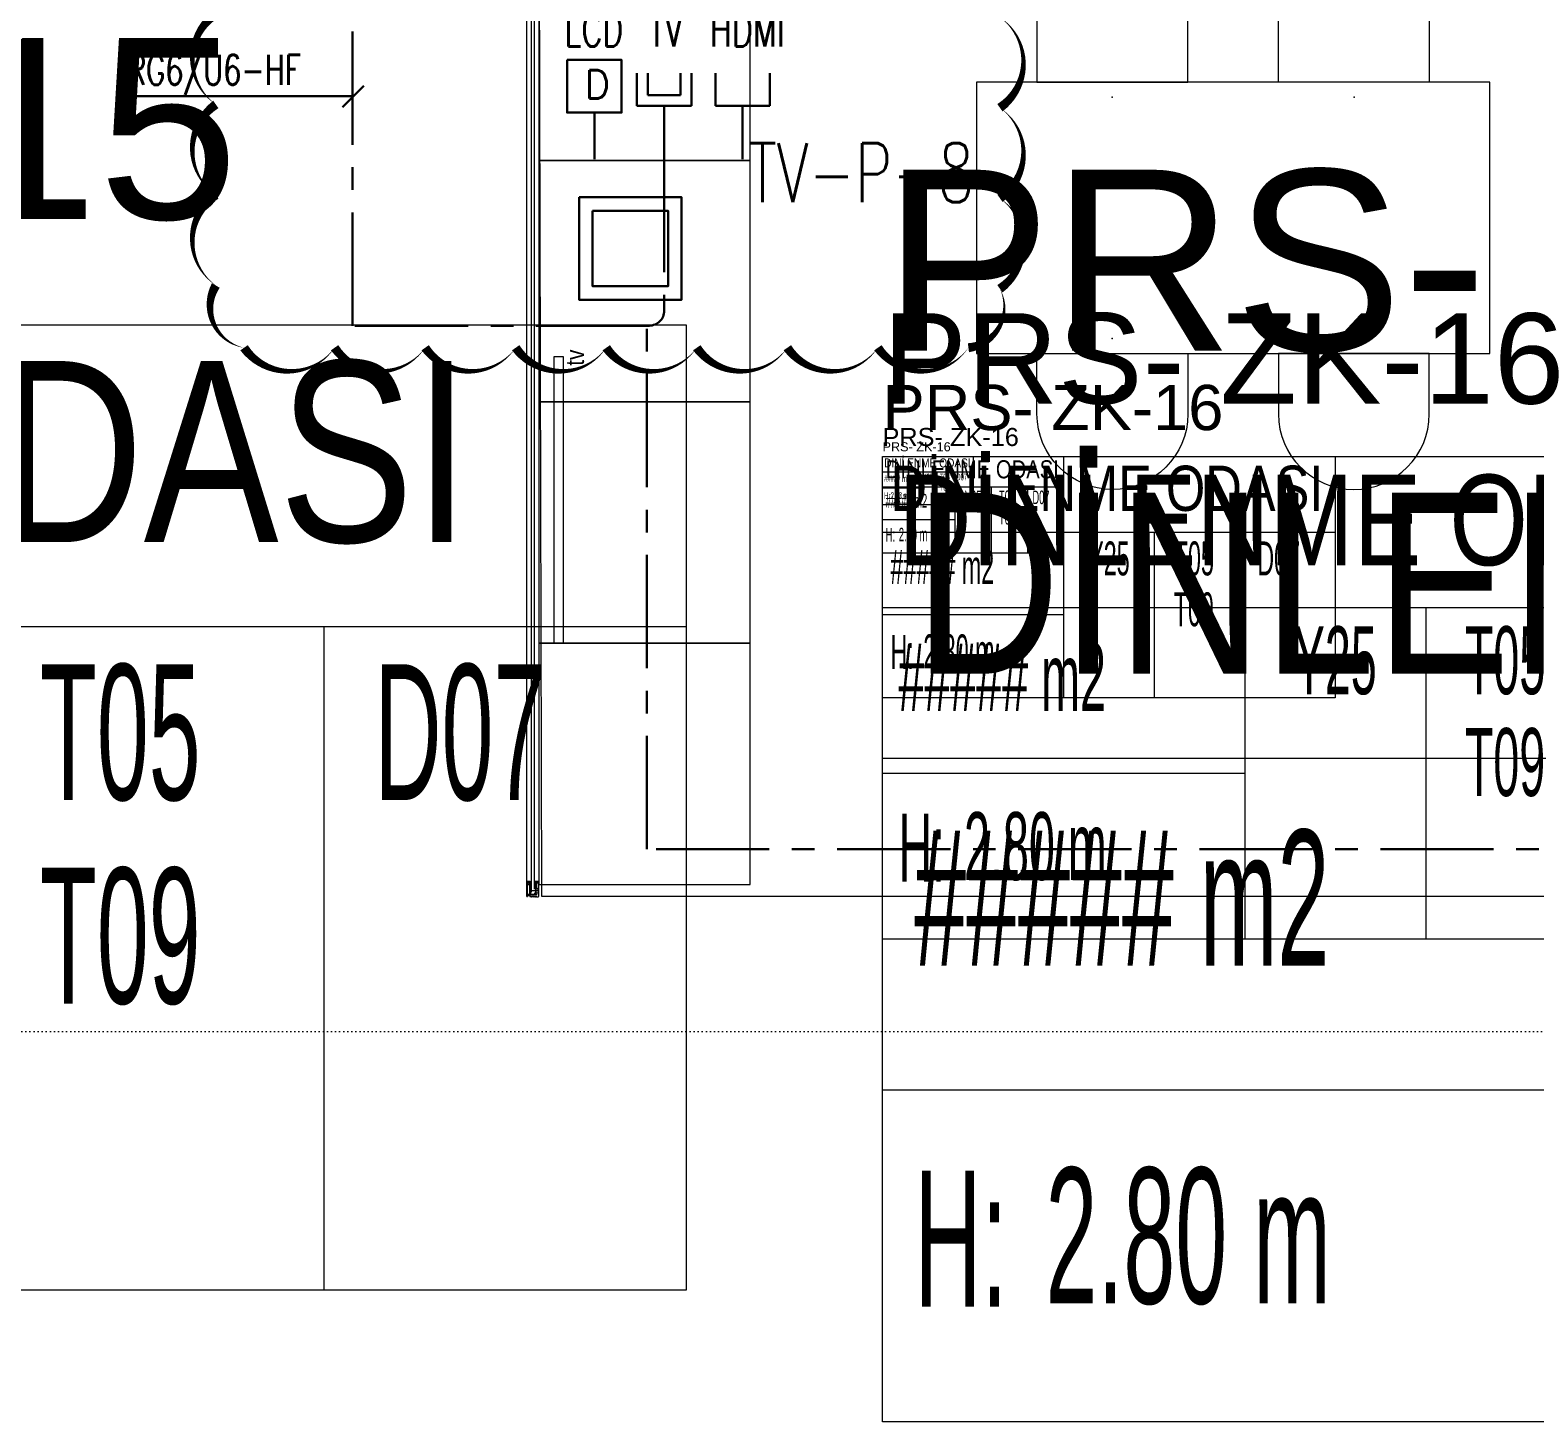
# Model space of a CAD drawing. Extents: x -9058 to 11890, y 0 to 8114.
# Drawn here: x 3240.5 to 3739, y 2191.7 to 2653.1 of the extents above; entities that cross this region are included whole.
import ezdxf
from ezdxf.enums import TextEntityAlignment as Align

# ---------------------------------------------------------------- set-up
doc = ezdxf.new("R2010")
doc.units = 0
doc.header["$LTSCALE"] = 10
doc.header["$MEASUREMENT"] = 0
doc.linetypes.add('CENTER', pattern=[2, 1.25, -0.25, 0.25, -0.25])
doc.linetypes.add('DOT2', pattern=[0.125, 0, -0.125])
doc.layers.get('0').update_dxf_attribs({"color": 9, "lineweight": 9})
for name, color, linetype, lineweight in [('05', 9, 'Continuous', 9), ('06D', 9, 'Continuous', 9), ('10', 9, 'Continuous', 9), ('15', 9, 'Continuous', 9), ('20', 9, 'DOT2', 9), ('21', 9, 'Continuous', 9), ('21_mahal200', 9, 'Continuous', 9), ('21_mahal200 @ 1', 9, 'Continuous', 9), ('21_mahal200 @ 10 (1)', 9, 'Continuous', 9), ('21_mahal200 @ 10 (2)', 9, 'Continuous', 9), ('21_mahal200 @ 2', 9, 'Continuous', 9), ('21_mahal200 @ 20', 9, 'Continuous', 9), ('21_mahal200 @ 5 (1)', 9, 'Continuous', 9), ('21_mahal200 @ 5 (2)', 9, 'Continuous', 9), ('32-ekipman', 8, 'Continuous', 9), ('40A', 9, 'Continuous', 9), ('E-DATA LCD EKRAN', 7, 'Continuous', 30), ('E-DATA PRİZİ (RJ45)', 7, 'Continuous', 30), ('E-KABLO', 7, 'Continuous', 30), ('E-YAZI', 7, 'Continuous', 30)]:
    doc.layers.add(name, color=color, linetype=linetype, lineweight=lineweight)
doc.styles.add('Arial', font='arial.ttf', dxfattribs={"height": 2.5})
doc.styles.add('E-YAZI', font='txttw.shx')
doc.styles.add('MuuM_TEXT-STANDART', font='ARIALN.TTF')
pattern_1 = [(45, (3387.24087, 5075.93023), (0.0883883476, -0.0883883476), []), (315, (3387.24087, 5075.93023), (-0.0883883476, -0.0883883476), [])]

# ---------------------------------------------------------------- blocks, each defined once
blk = doc.blocks.new('*U674')
blk.add_lwpolyline([(35, 20), (-45, 20), (-45, -50), (35, -50), (35, 20)])
blk = doc.blocks.new('*U677')
blk.add_lwpolyline([(35, 30), (-35, 30), (-35, -40), (35, -40), (35, 30)])
blk = doc.blocks.new('*U675')
blk.add_lwpolyline([(35, 30), (-35, 30), (-35, -50), (35, -50), (35, 30)])
blk = doc.blocks.new('*U676')
blk.add_lwpolyline([(30, 20), (-140, 20), (-140, -70), (30, -70), (30, 20)])
blk = doc.blocks.new('p-sandalye-01')
blk.add_lwpolyline([(-5, -25), (-5, -25), (-25, -25, -1), (-25, 25), (-5, 25), (-5, 25)], format="xyb", close=True)
blk.add_point((0, 0.11))
blk = doc.blocks.new('p-tv')
at = {"layer": '32-ekipman', "ltscale": 0.5}
blk.add_lwpolyline([(-15, 3), (80, 3), (80, 0), (-15, 0), (-15, 3)], dxfattribs=at)
at = {"layer": '21', "ltscale": 0.5, "insert": (77, -0.91), "char_height": 6, "attachment_point": 1, "style": 'MuuM_TEXT-STANDART'}
blk.add_mtext_dynamic_manual_height_columns('tv', width=3, gutter_width=150, heights=[0], dxfattribs=at)
blk = doc.blocks.new('fiting lounch')
at = {"layer": '05'}
blk.add_lwpolyline([(-2085.4, -547.65), (-2483.4, -548.61), (-2483.4, -134.61), (-2085.4, -133.65)], close=True, dxfattribs=at)
blk.add_lwpolyline([(-2483.4, -548.61), (-2483.4, -603.64)], dxfattribs=at)
at = {"rotation": 359.9958867061757}
blk.add_blockref('p-tv', (-2384.4, -141.65), dxfattribs=at)
at = {"layer": '05'}
for name, p, rotation in [('*U675', (-2449.4, -168.65), 90), ('*U675', (-2369.4, -168.65), 90), ('*U675', (-2289.4, -168.65), 90), ('*U675', (-2209.4, -168.65), 90), ('*U677', (-2129.4, -168.65), 90), ('*U676', (-2233.41, -418.65), 270), ('p-sandalye-01', (-2218.41, -403.65), 180), ('*U674', (-2415.4, -582.65), 90), ('*U674', (-2345.4, -582.65), 90), ('*U674', (-2275.4, -582.65), 90), ('*U674', (-2205.4, -582.65), 90), ('*U674', (-2135.4, -582.65), 90)]:
    blk.add_blockref(name, p, dxfattribs=dict(at, rotation=rotation))
blk.add_blockref('p-sandalye-01', (-2298.41, -323.65), dxfattribs=at)
at = {"layer": '05', "xscale": -1}
blk.add_blockref('p-sandalye-01', (-2218.41, -323.65), dxfattribs=at)
at = {"layer": '05', "xscale": -1, "rotation": 180}
blk.add_blockref('p-sandalye-01', (-2298.41, -403.65), dxfattribs=at)
blk = doc.blocks.new('profil')
at = {"layer": '10'}
h = blk.add_hatch(dxfattribs=at)
h.set_pattern_fill('NET', color=256, angle=495, style=0)
h.set_pattern_definition(pattern_1)
h.paths.add_polyline_path([(2783.08, 2903.22), (2783.02, 2903.22), (2782.98, 2903.33), (2782.98, 2903.38), (2783.01, 2903.38), (2783.01, 2903.5), (2782.72, 2903.5), (2782.72, 2903.38), (2782.75, 2903.38), (2782.71, 2903.22), (2782.62, 2903.23), (2782.45, 2902.86), (2782.56, 2902.86), (2782.56, 2902.9), (2782.72, 2903.1, 0.2599), (2782.8, 2902.86), (2783.04, 2902.86, 0.382682)])
h.paths.add_polyline_path([(2782.84, 2903.1), (2783.03, 2903.1, -2.16717)], flags=16)
h = blk.add_hatch(dxfattribs=at)
h.set_pattern_fill('NET', color=256, angle=495, style=0)
h.set_pattern_definition(pattern_1)
h.paths.add_polyline_path([(2783.08, 2901.46), (2783.02, 2901.46), (2782.98, 2901.35), (2782.98, 2901.3), (2783.01, 2901.3), (2783.01, 2901.18), (2782.72, 2901.18), (2782.72, 2901.3), (2782.75, 2901.3), (2782.71, 2901.46), (2782.62, 2901.45), (2782.45, 2901.82), (2782.56, 2901.82), (2782.56, 2901.78), (2782.72, 2901.59, -0.2599), (2782.8, 2901.82), (2783.04, 2901.82, -0.382682)])
h.paths.add_polyline_path([(2782.84, 2901.58), (2783.03, 2901.58, 2.16717)], flags=16)
h = blk.add_hatch(dxfattribs=at)
h.set_pattern_fill('NET', color=256, angle=495, style=0)
h.set_pattern_definition([(45, (3390.96807, 5084.14935), (0.0883883476, -0.0883883476), []), (315, (3390.96807, 5084.14935), (-0.0883883476, -0.0883883476), [])])
h.paths.add_polyline_path([(2784.25, 2903.18), (2784.25, 2902.86), (2783.21, 2902.86), (2783.21, 2903.18)])
h = blk.add_hatch(dxfattribs=at)
h.set_pattern_fill('NET', color=256, angle=495, style=0)
h.set_pattern_definition([(45, (3390.96807, 5077.64021), (0.0883883476, -0.0883883476), []), (315, (3390.96807, 5077.64021), (-0.0883883476, -0.0883883476), [])])
h.paths.add_polyline_path([(2784.25, 2901.82), (2784.25, 2901.53), (2783.21, 2901.53), (2783.21, 2901.82)])
h = blk.add_hatch(dxfattribs=at)
h.set_pattern_fill('NET', color=256, angle=495, style=0)
h.set_pattern_definition([(45, (3412.02047, 5081.69331), (0.0883883476, -0.0883883476), []), (315, (3412.02047, 5081.69331), (-0.0883883476, -0.0883883476), [])])
h.paths.add_polyline_path([(2787.7, 2903.43), (2787.7, 2902.36), (2787.52, 2902.36), (2787.52, 2903.43)])
for points in [[(2782.61, 2903.22), (2782.45, 2902.86)], [(2782.62, 2901.45), (2782.45, 2901.82)], [(2782.72, 2903.1), (2782.56, 2902.9), (2782.56, 2902.86)], [(2782.72, 2901.59), (2782.56, 2901.78), (2782.56, 2901.82)], [(2782.99, 2903.5), (2782.72, 2903.5)], [(2784.87, 2903.91), (2785.03, 2903.91), (2785.03, 2904.14), (2782.83, 2904.14), (2782.83, 2903.91), (2783.13, 2903.91), (2783.13, 2903.37), (2785.03, 2903.37)], [(2783.18, 2901.24), (2783.21, 2901.24), (2783.21, 2901.84)], [(2783.21, 2903.18), (2783.21, 2903.18), (2783.21, 2902.84)], [(2784.25, 2902.84), (2784.25, 2903.18)], [(2784.25, 2901.84), (2784.25, 2901.53)], [(2785.62, 2903.18), (2785.62, 2901.53)], [(2787.52, 2903.43), (2787.7, 2903.43), (2787.7, 2902.36)], [(2787.52, 2902.36), (2787.7, 2902.36)], [(2782.78, 2900.5), (2782.78, 2900.95), (2783.09, 2900.95), (2783.09, 2901.24), (2783.18, 2901.24), (2783.08, 2901.46), (2783.02, 2901.46), (2782.98, 2901.35), (2782.98, 2901.3), (2783.01, 2901.3), (2783.01, 2901.06), (2782.72, 2901.06), (2782.72, 2901.3), (2782.75, 2901.3), (2782.71, 2901.46), (2782.62, 2901.45), (2782.63, 2900.34), (2787.59, 2900.34)], [(2783.01, 2901.18), (2782.72, 2901.18)]]:
    blk.add_lwpolyline(points, dxfattribs=at)
for points in [[(2787.52, 2901.37), (2787.52, 2901.89), (2787.7, 2901.89), (2787.7, 2902.03), (2787.52, 2902.03), (2787.52, 2903.67), (2787.7, 2903.67), (2787.7, 2904.1), (2787.58, 2904.1), (2787.58, 2904.34), (2782.61, 2904.34), (2782.61, 2903.22), (2782.72, 2903.22), (2782.76, 2903.4), (2782.71, 2903.4), (2782.71, 2903.77), (2782.99, 2903.77), (2782.99, 2903.22), (2783.14, 2903.22), (2783.18, 2903.18), (2786.43, 2903.18), (2786.5, 2902.88), (2786.8, 2902.88), (2786.8, 2903.49), (2787.12, 2903.49), (2787.12, 2901.37)], [(2785.67, 2903.32), (2786.35, 2903.32), (2786.35, 2904.02), (2786.42, 2904.06), (2786.42, 2904.14), (2785.61, 2904.14), (2785.61, 2904.01), (2785.67, 2903.95)]]:
    blk.add_lwpolyline(points, close=True, dxfattribs=at)
for points in [[(2783.03, 2903.1), (2782.84, 2903.1, 1)], [(2783.21, 2901.53), (2786.47, 2901.53, 0.414214), (2786.8, 2901.86), (2786.8, 2902.88)], [(2785.03, 2903.37), (2785.03, 2903.79), (2784.87, 2903.79, -1), (2784.87, 2903.91, 1)], [(2787.13, 2900.85), (2787.13, 2900.49), (2782.81, 2900.49), (2782.81, 2900.46, -0.561743), (2782.73, 2900.45, -0.595966), (2782.78, 2900.5, 2.204878)], [(2783.03, 2901.58), (2782.84, 2901.58, -1)], [(2783.09, 2901.24), (2783.21, 2900.66, 0.833203), (2783.52, 2900.66, 0.447088)], [(2783.52, 2900.66), (2783.52, 2901.11, -0.414214), (2783.63, 2901.22), (2786.88, 2901.22), (2786.88, 2900.49)], [(2787.59, 2900.34), (2787.59, 2900.49), (2787.25, 2900.49), (2787.25, 2900.97, 1), (2787.04, 2900.97)], [(2787.04, 2900.97, 0.305404), (2787.13, 2900.85, 5.773092)]]:
    blk.add_lwpolyline(points, format="xyb", dxfattribs=at)
for centre, radius, start, end in [((2782.97, 2903.05), 0.253, 168.6676, 234.1258), ((2782.97, 2901.64), 0.253, 125.8742, 191.3324), ((2782.93, 2903.02), 0.125, 139.5402, 40.4598), ((2782.93, 2901.66), 0.125, 319.5402, 220.4598), ((2782.86, 2903.06), 0.273, 305.9738, 36.4289), ((2782.86, 2901.62), 0.273, 323.5711, 54.0262)]:
    blk.add_arc(centre, radius, start, end, dxfattribs=at)
blk = doc.blocks.new('0a_roomno2')
blk.add_lwpolyline([(30, -16), (0, -16), (0, 0), (30, 0)], close=True)
for points in [[(0, 0), (30, 0)], [(0, -5), (30, -5)], [(12, -5), (12, -16)], [(18, -5), (18, -16)], [(24, -5), (24, -16)], [(12, -10.5), (0, -10.5)]]:
    blk.add_lwpolyline(points)
at = {"layer": '40A'}
blk.add_lwpolyline([(0, 0), (30, 0)], dxfattribs=at)
at = {"style": 'MuuM_TEXT-STANDART', "width": 0.6}
blk.add_text('H:', height=2.25, dxfattribs=at).set_placement((0.525, -12.962), align=Align.MIDDLE_LEFT)
at = {"style": 'Arial'}
blk.add_attdef('ODANO', (0, 1.505), '', height=3, dxfattribs=at)
blk.add_attdef('MEKANADI', text='', height=3, dxfattribs=at).set_placement((0.525, -4.75), align=Align.BOTTOM_LEFT)
at = {"style": 'MuuM_TEXT-STANDART', "width": 0.6}
for tag, p in [('YER01', (15, -7)), ('TAVAN01', (20.625, -7)), ('DUVAR01', (26.25, -7)), ('YER02', (15, -10.375)), ('TAVAN02', (20.625, -10.375)), ('DUVAR02', (26.25, -10.375)), ('YER03', (15, -13.75)), ('TAVAN03', (20.625, -13.75)), ('DUVAR03', (26.25, -13.75))]:
    blk.add_attdef(tag, text='', height=2.25, dxfattribs=at).set_placement(p, align=Align.MIDDLE_CENTER)
at = {"style": 'MuuM_TEXT-STANDART'}
blk.add_attdef('M2', text='', height=2.25, dxfattribs=at).set_placement((1.323, -7.805), align=Align.MIDDLE_LEFT)
at = {"style": 'MuuM_TEXT-STANDART', "width": 0.6}
blk.add_attdef('TEMIZTAVANYUKSEKLIGI', text='', height=2.25, dxfattribs=at).set_placement((2.7, -13.162), align=Align.MIDDLE_LEFT)
blk = doc.blocks.new('*U1154')
at = {"layer": '21_mahal200 @ 1'}
ref = blk.add_blockref('0a_roomno2', (3522.88, 2511.73), dxfattribs=at)
ref.add_attrib('ODANO', 'PRS- ZK-16', (3522.88, 2513.49), dxfattribs={"layer": '0', "height": 3, "style": 'Arial'})
ref.add_attrib('MEKANADI', 'DİNLENME ODASI', dxfattribs={"layer": '0', "height": 3, "style": 'Arial', "width": 0.8}).set_placement((3523.41, 2507.23), align=Align.BOTTOM_LEFT)
ref.add_attrib('M2', '##### m2', dxfattribs={"layer": '0', "height": 2.25, "style": 'MuuM_TEXT-STANDART', "width": 0.6}).set_placement((3523.41, 2504.42), align=Align.MIDDLE_LEFT)
ref.add_attrib('TEMIZTAVANYUKSEKLIGI', '2.80 m', dxfattribs={"layer": '0', "height": 2.25, "style": 'MuuM_TEXT-STANDART', "width": 0.6}).set_placement((3525.58, 2498.82), align=Align.MIDDLE_LEFT)
ref.add_attrib('YER01', 'Y25', dxfattribs={"layer": '0', "height": 2.25, "style": 'MuuM_TEXT-STANDART', "width": 0.6}).set_placement((3537.88, 2504.98), align=Align.MIDDLE_CENTER)
ref.add_attrib('TAVAN01', 'T05', dxfattribs={"layer": '0', "height": 2.25, "style": 'MuuM_TEXT-STANDART', "width": 0.6}).set_placement((3543.51, 2504.98), align=Align.MIDDLE_CENTER)
ref.add_attrib('DUVAR01', 'D07', dxfattribs={"layer": '0', "height": 2.25, "style": 'MuuM_TEXT-STANDART', "width": 0.6}).set_placement((3549.13, 2504.98), align=Align.MIDDLE_CENTER)
ref.add_attrib('TAVAN02', 'T09', dxfattribs={"layer": '0', "height": 2.25, "style": 'MuuM_TEXT-STANDART', "width": 0.6}).set_placement((3543.51, 2501.61), align=Align.MIDDLE_CENTER)
at = {"layer": '21_mahal200 @ 10 (1)'}
ref = blk.add_blockref('0a_roomno2', (3522.88, 2511.73), dxfattribs=dict(at, xscale=10, yscale=10, zscale=10))
ref.add_attrib('ODANO', 'PRS- ZK-16', (3522.88, 2529.28), dxfattribs={"layer": '0', "height": 30, "style": 'Arial'})
ref.add_attrib('MEKANADI', 'DİNLENME ODASI', dxfattribs={"layer": '0', "height": 30, "style": 'Arial', "width": 0.8}).set_placement((3528.13, 2466.73), align=Align.BOTTOM_LEFT)
ref.add_attrib('M2', '##### m2', dxfattribs={"layer": '0', "height": 22.5, "style": 'MuuM_TEXT-STANDART', "width": 0.6}).set_placement((3528.13, 2438.61), align=Align.MIDDLE_LEFT)
ref.add_attrib('TEMIZTAVANYUKSEKLIGI', '2.80 m', dxfattribs={"layer": '0', "height": 22.5, "style": 'MuuM_TEXT-STANDART', "width": 0.6}).set_placement((3549.88, 2382.61), align=Align.MIDDLE_LEFT)
ref.add_attrib('YER01', 'Y25', dxfattribs={"layer": '0', "height": 22.5, "style": 'MuuM_TEXT-STANDART', "width": 0.6}).set_placement((3672.88, 2444.23), align=Align.MIDDLE_CENTER)
ref.add_attrib('TAVAN01', 'T05', dxfattribs={"layer": '0', "height": 22.5, "style": 'MuuM_TEXT-STANDART', "width": 0.6}).set_placement((3729.13, 2444.23), align=Align.MIDDLE_CENTER)
ref.add_attrib('DUVAR01', 'D07', dxfattribs={"layer": '0', "height": 22.5, "style": 'MuuM_TEXT-STANDART', "width": 0.6}).set_placement((3785.38, 2444.23), align=Align.MIDDLE_CENTER)
ref.add_attrib('TAVAN02', 'T09', dxfattribs={"layer": '0', "height": 22.5, "style": 'MuuM_TEXT-STANDART', "width": 0.6}).set_placement((3729.13, 2410.48), align=Align.MIDDLE_CENTER)
at = {"layer": '21_mahal200 @ 10 (2)'}
ref = blk.add_blockref('0a_roomno2', (3522.88, 2511.73), dxfattribs=dict(at, xscale=10, yscale=10, zscale=10))
ref.add_attrib('ODANO', 'PRS- ZK-16', (3522.88, 2529.28), dxfattribs={"layer": '0', "height": 30, "style": 'Arial'})
ref.add_attrib('MEKANADI', 'DİNLENME ODASI', dxfattribs={"layer": '0', "height": 30, "style": 'Arial', "width": 0.8}).set_placement((3528.13, 2466.73), align=Align.BOTTOM_LEFT)
ref.add_attrib('M2', '##### m2', dxfattribs={"layer": '0', "height": 22.5, "style": 'MuuM_TEXT-STANDART', "width": 0.6}).set_placement((3528.13, 2438.61), align=Align.MIDDLE_LEFT)
ref.add_attrib('TEMIZTAVANYUKSEKLIGI', '2.80 m', dxfattribs={"layer": '0', "height": 22.5, "style": 'MuuM_TEXT-STANDART', "width": 0.6}).set_placement((3549.88, 2382.61), align=Align.MIDDLE_LEFT)
ref.add_attrib('YER01', 'Y25', dxfattribs={"layer": '0', "height": 22.5, "style": 'MuuM_TEXT-STANDART', "width": 0.6}).set_placement((3672.88, 2444.23), align=Align.MIDDLE_CENTER)
ref.add_attrib('TAVAN01', 'T05', dxfattribs={"layer": '0', "height": 22.5, "style": 'MuuM_TEXT-STANDART', "width": 0.6}).set_placement((3729.13, 2444.23), align=Align.MIDDLE_CENTER)
ref.add_attrib('DUVAR01', 'D07', dxfattribs={"layer": '0', "height": 22.5, "style": 'MuuM_TEXT-STANDART', "width": 0.6}).set_placement((3785.38, 2444.23), align=Align.MIDDLE_CENTER)
ref.add_attrib('TAVAN02', 'T09', dxfattribs={"layer": '0', "height": 22.5, "style": 'MuuM_TEXT-STANDART', "width": 0.6}).set_placement((3729.13, 2410.48), align=Align.MIDDLE_CENTER)
at = {"layer": '21_mahal200 @ 2'}
ref = blk.add_blockref('0a_roomno2', (3522.88, 2511.73), dxfattribs=dict(at, xscale=2, yscale=2, zscale=2))
ref.add_attrib('ODANO', 'PRS- ZK-16', (3522.88, 2515.24), dxfattribs={"layer": '0', "height": 6, "style": 'Arial'})
ref.add_attrib('MEKANADI', 'DİNLENME ODASI', dxfattribs={"layer": '0', "height": 6, "style": 'Arial', "width": 0.8}).set_placement((3523.93, 2502.73), align=Align.BOTTOM_LEFT)
ref.add_attrib('M2', '##### m2', dxfattribs={"layer": '0', "height": 4.5, "style": 'MuuM_TEXT-STANDART', "width": 0.6}).set_placement((3523.93, 2497.11), align=Align.MIDDLE_LEFT)
ref.add_attrib('TEMIZTAVANYUKSEKLIGI', '2.80 m', dxfattribs={"layer": '0', "height": 4.5, "style": 'MuuM_TEXT-STANDART', "width": 0.6}).set_placement((3528.28, 2485.91), align=Align.MIDDLE_LEFT)
ref.add_attrib('YER01', 'Y25', dxfattribs={"layer": '0', "height": 4.5, "style": 'MuuM_TEXT-STANDART', "width": 0.6}).set_placement((3552.88, 2498.23), align=Align.MIDDLE_CENTER)
ref.add_attrib('TAVAN01', 'T05', dxfattribs={"layer": '0', "height": 4.5, "style": 'MuuM_TEXT-STANDART', "width": 0.6}).set_placement((3564.13, 2498.23), align=Align.MIDDLE_CENTER)
ref.add_attrib('DUVAR01', 'D07', dxfattribs={"layer": '0', "height": 4.5, "style": 'MuuM_TEXT-STANDART', "width": 0.6}).set_placement((3575.38, 2498.23), align=Align.MIDDLE_CENTER)
ref.add_attrib('TAVAN02', 'T09', dxfattribs={"layer": '0', "height": 4.5, "style": 'MuuM_TEXT-STANDART', "width": 0.6}).set_placement((3564.13, 2491.48), align=Align.MIDDLE_CENTER)
at = {"layer": '21_mahal200 @ 20'}
ref = blk.add_blockref('0a_roomno2', (3522.88, 2511.73), dxfattribs=dict(at, xscale=20, yscale=20, zscale=20))
ref.add_attrib('ODANO', 'PRS- ZK-16', (3522.88, 2546.83), dxfattribs={"layer": '0', "height": 60, "style": 'Arial'})
ref.add_attrib('MEKANADI', 'DİNLENME ODASI', dxfattribs={"layer": '0', "height": 60, "style": 'Arial', "width": 0.8}).set_placement((3533.38, 2421.73), align=Align.BOTTOM_LEFT)
ref.add_attrib('M2', '##### m2', dxfattribs={"layer": '0', "height": 45, "style": 'MuuM_TEXT-STANDART', "width": 0.6}).set_placement((3533.38, 2365.48), align=Align.MIDDLE_LEFT)
ref.add_attrib('TEMIZTAVANYUKSEKLIGI', '2.80 m', dxfattribs={"layer": '0', "height": 45, "style": 'MuuM_TEXT-STANDART', "width": 0.6}).set_placement((3576.88, 2253.49), align=Align.MIDDLE_LEFT)
at = {"layer": '21_mahal200 @ 5 (1)'}
ref = blk.add_blockref('0a_roomno2', (3522.88, 2511.73), dxfattribs=dict(at, xscale=5, yscale=5, zscale=5))
ref.add_attrib('ODANO', 'PRS- ZK-16', (3522.88, 2520.51), dxfattribs={"layer": '0', "height": 15, "style": 'Arial'})
ref.add_attrib('MEKANADI', 'DİNLENME ODASI', dxfattribs={"layer": '0', "height": 15, "style": 'Arial', "width": 0.8}).set_placement((3525.51, 2489.23), align=Align.BOTTOM_LEFT)
ref.add_attrib('M2', '##### m2', dxfattribs={"layer": '0', "height": 11.25, "style": 'MuuM_TEXT-STANDART', "width": 0.6}).set_placement((3525.51, 2475.17), align=Align.MIDDLE_LEFT)
ref.add_attrib('TEMIZTAVANYUKSEKLIGI', '2.80 m', dxfattribs={"layer": '0', "height": 11.25, "style": 'MuuM_TEXT-STANDART', "width": 0.6}).set_placement((3536.38, 2447.17), align=Align.MIDDLE_LEFT)
ref.add_attrib('YER01', 'Y25', dxfattribs={"layer": '0', "height": 11.25, "style": 'MuuM_TEXT-STANDART', "width": 0.6}).set_placement((3597.88, 2477.98), align=Align.MIDDLE_CENTER)
ref.add_attrib('TAVAN01', 'T05', dxfattribs={"layer": '0', "height": 11.25, "style": 'MuuM_TEXT-STANDART', "width": 0.6}).set_placement((3626.01, 2477.98), align=Align.MIDDLE_CENTER)
ref.add_attrib('DUVAR01', 'D07', dxfattribs={"layer": '0', "height": 11.25, "style": 'MuuM_TEXT-STANDART', "width": 0.6}).set_placement((3654.13, 2477.98), align=Align.MIDDLE_CENTER)
ref.add_attrib('TAVAN02', 'T09', dxfattribs={"layer": '0', "height": 11.25, "style": 'MuuM_TEXT-STANDART', "width": 0.6}).set_placement((3626.01, 2461.11), align=Align.MIDDLE_CENTER)
at = {"layer": '21_mahal200 @ 5 (2)'}
ref = blk.add_blockref('0a_roomno2', (3522.88, 2511.73), dxfattribs=dict(at, xscale=5, yscale=5, zscale=5))
ref.add_attrib('ODANO', 'PRS- ZK-16', (3522.88, 2520.51), dxfattribs={"layer": '0', "height": 15, "style": 'Arial'})
ref.add_attrib('MEKANADI', 'DİNLENME ODASI', dxfattribs={"layer": '0', "height": 15, "style": 'Arial', "width": 0.8}).set_placement((3525.51, 2489.23), align=Align.BOTTOM_LEFT)
ref.add_attrib('M2', '##### m2', dxfattribs={"layer": '0', "height": 11.25, "style": 'MuuM_TEXT-STANDART', "width": 0.6}).set_placement((3525.51, 2475.17), align=Align.MIDDLE_LEFT)
ref.add_attrib('TEMIZTAVANYUKSEKLIGI', '2.80 m', dxfattribs={"layer": '0', "height": 11.25, "style": 'MuuM_TEXT-STANDART', "width": 0.6}).set_placement((3536.38, 2447.17), align=Align.MIDDLE_LEFT)
ref.add_attrib('YER01', 'Y25', dxfattribs={"layer": '0', "height": 11.25, "style": 'MuuM_TEXT-STANDART', "width": 0.6}).set_placement((3597.88, 2477.98), align=Align.MIDDLE_CENTER)
ref.add_attrib('TAVAN01', 'T05', dxfattribs={"layer": '0', "height": 11.25, "style": 'MuuM_TEXT-STANDART', "width": 0.6}).set_placement((3626.01, 2477.98), align=Align.MIDDLE_CENTER)
ref.add_attrib('DUVAR01', 'D07', dxfattribs={"layer": '0', "height": 11.25, "style": 'MuuM_TEXT-STANDART', "width": 0.6}).set_placement((3654.13, 2477.98), align=Align.MIDDLE_CENTER)
ref.add_attrib('TAVAN02', 'T09', dxfattribs={"layer": '0', "height": 11.25, "style": 'MuuM_TEXT-STANDART', "width": 0.6}).set_placement((3626.01, 2461.11), align=Align.MIDDLE_CENTER)
blk = doc.blocks.new('*U1155')
at = {"layer": '21_mahal200 @ 20'}
ref = blk.add_blockref('0a_roomno2', (2857.81, 2555.42), dxfattribs=dict(at, xscale=20, yscale=20, zscale=20))
ref.add_attrib('ODANO', ' PRS-ZK-15', (2857.81, 2590.52), dxfattribs={"layer": '0', "height": 60, "style": 'Arial'})
ref.add_attrib('MEKANADI', 'SAT.DAN.ODASI', dxfattribs={"layer": '0', "height": 60, "style": 'Arial', "width": 0.8}).set_placement((2868.31, 2465.42), align=Align.BOTTOM_LEFT)
ref.add_attrib('TAVAN01', 'T05', dxfattribs={"layer": '0', "height": 45, "style": 'MuuM_TEXT-STANDART', "width": 0.6}).set_placement((3270.31, 2420.42), align=Align.MIDDLE_CENTER)
ref.add_attrib('DUVAR01', 'D07', dxfattribs={"layer": '0', "height": 45, "style": 'MuuM_TEXT-STANDART', "width": 0.6}).set_placement((3382.81, 2420.42), align=Align.MIDDLE_CENTER)
ref.add_attrib('TAVAN02', 'T09', dxfattribs={"layer": '0', "height": 45, "style": 'MuuM_TEXT-STANDART', "width": 0.6}).set_placement((3270.31, 2352.92), align=Align.MIDDLE_CENTER)
blk = doc.blocks.new('E-LCD+TV+HDMI')
at = {"layer": 'E-DATA PRİZİ (RJ45)', "color": 1}
for p, q in [((-24.6, 77.5), (-24.6, 48)), ((-14.7, 77.5), (-14.7, 57.8)), ((14.7, 77.5), (14.7, 57.8)), ((24.6, 77.5), (24.6, 48)), ((46.1, 77.5), (46.1, 48)), ((95.2, 77.5), (95.2, 48)), ((-14.7, 57.8), (14.7, 57.8)), ((-63, 0), (-63, 42)), ((-24.6, 48), (24.6, 48)), ((0, 48), (0, 0)), ((46.1, 48), (95.2, 48)), ((70.6, 48), (70.6, 0))]:
    blk.add_line(p, q, dxfattribs=at)
blk.add_lwpolyline([(-87.6, 89.6), (-38.5, 89.6), (-38.5, 42), (-87.6, 42)], close=True, dxfattribs=at)
at = {"layer": 'E-DATA PRİZİ (RJ45)', "color": 1, "style": 'E-YAZI'}
blk.add_text('D', height=25.6, dxfattribs=at).set_placement((-71.8, 54.6))
at = {"layer": 'E-YAZI', "color": 1, "style": 'E-YAZI', "width": 0.7}
for s, p in [('LCD', (-90, 101.6)), ('TV', (-14, 101.6)), ('HDMI', (41.2, 101.6))]:
    blk.add_text(s, height=30, dxfattribs=at).set_placement(p)
blk = doc.blocks.new('E-DÖŞEME BUAT')
at = {"layer": 'E-YAZI', "color": 5}
for points in [[(-34, 34), (0, 34), (0, 0), (-34, 0)], [(-29.5, 29.5), (-4.5, 29.5), (-4.5, 4.5), (-29.5, 4.5)]]:
    blk.add_lwpolyline(points, close=True, dxfattribs=at)

msp = doc.modelspace()

# ---------------------------------------------------------------- linework, layer by layer
at = {"layer": '06D'}
for p, q in [((3405.06, 2365.87), (3405.06, 2710.87)), ((3409.06, 2710.87), (3409.06, 2369.87))]:
    msp.add_line(p, q, dxfattribs=at)
at = {"layer": '15'}
for p, q in [((3406.56, 2367.37), (3406.56, 2712.37)), ((3407.56, 2368.37), (3407.56, 2712.37))]:
    msp.add_line(p, q, dxfattribs=at)
at = {"layer": '20'}
msp.add_lwpolyline([(3897.86, 2321.12), (1792.26, 2321.12)], dxfattribs=at)
at = {"layer": 'E-KABLO', "color": 6, "linetype": 'CENTER', "ltscale": 3}
for p, q in [((3347.28, 2555.14), (3347.28, 2696.87)), ((3450.56, 2610.33), (3450.56, 2560.14)), ((3445.56, 2555.14), (3347.28, 2555.14)), ((3444.74, 2381.62), (3444.74, 2555.14)), ((3845.36, 2381.62), (3444.74, 2381.62))]:
    msp.add_line(p, q, dxfattribs=at)
at = {"layer": 'E-KABLO'}
for p, q in [((3343.96, 2627.63), (3351.03, 2634.7)), ((3347.28, 2631.25), (3268.91, 2631.25))]:
    msp.add_line(p, q, dxfattribs=at)
at = {"layer": 'E-KABLO', "color": 6, "linetype": 'CENTER', "ltscale": 3}
msp.add_arc((3445.56, 2560.14), 5, 270, 0, dxfattribs=at)
at = {"layer": 'E-YAZI', "color": 3}
msp.add_lwpolyline([(3561.78, 2657.38, 0, 3, -0.520567), (3561.78, 2627.38, 0, 3, -0.520567), (3561.78, 2597.38, 0, 3, -0.520567), (3561.78, 2567.38, 0, 3, -0.520567), (3551.34, 2547.82, 0, 3, -0.520567), (3521.34, 2547.82, 0, 3, -0.520567), (3491.34, 2547.82, 0, 3, -0.520567), (3461.34, 2547.82, 0, 3, -0.520567), (3431.34, 2547.82, 0, 3, -0.520567), (3401.34, 2547.82, 0, 3, -0.520567), (3371.34, 2547.82, 0, 3, -0.520567), (3341.34, 2547.82, 0, 3, -0.520567), (3311.34, 2547.82, 0, 3, -0.520567), (3301.99, 2568.47, 0, 3, -0.520567), (3301.99, 2598.47, 0, 3, -0.520567), (3301.99, 2628.47, 0, 3, -0.520567), (3301.99, 2658.47, 0, 3, -0.520567)], format="xyseb", dxfattribs=at)

# ---------------------------------------------------------------- block references
at = {"rotation": 270}
msp.add_blockref('profil', (504.71, 5153.46), dxfattribs=at)
at = {"layer": '05', "rotation": 90}
msp.add_blockref('fiting lounch', (3275.4, 4849.27), dxfattribs=at)
at = {"layer": '21_mahal200', "color": 6}
for name in ['*U1155', '*U1154']:
    msp.add_blockref(name, (0, 0), dxfattribs=at)
at = {"layer": 'E-DATA LCD EKRAN', "color": 1, "xscale": 0.3674999999999999, "yscale": 0.3674999999999999, "zscale": 0.3674999999999999}
msp.add_blockref('E-LCD+TV+HDMI', (3450.56, 2610.33), dxfattribs=at)
at = {"layer": 'E-YAZI', "color": 1, "xscale": -1, "rotation": 90}
msp.add_blockref('E-DÖŞEME BUAT', (3456.33, 2563.73), dxfattribs=at)

# ---------------------------------------------------------------- texts
at = {"layer": 'E-KABLO', "color": 3, "linetype": 'Continuous', "style": 'E-YAZI', "width": 0.7}
msp.add_text('RG6/U6-HF', height=10, dxfattribs=at).set_placement((3272.64, 2634.95))
at = {"layer": 'E-KABLO', "color": 30, "linetype": 'Continuous', "style": 'E-YAZI', "width": 0.7}
msp.add_text('TV-P-8', height=19.6, dxfattribs=at).set_placement((3478.45, 2596.07))

doc.saveas('drawing.dxf')
